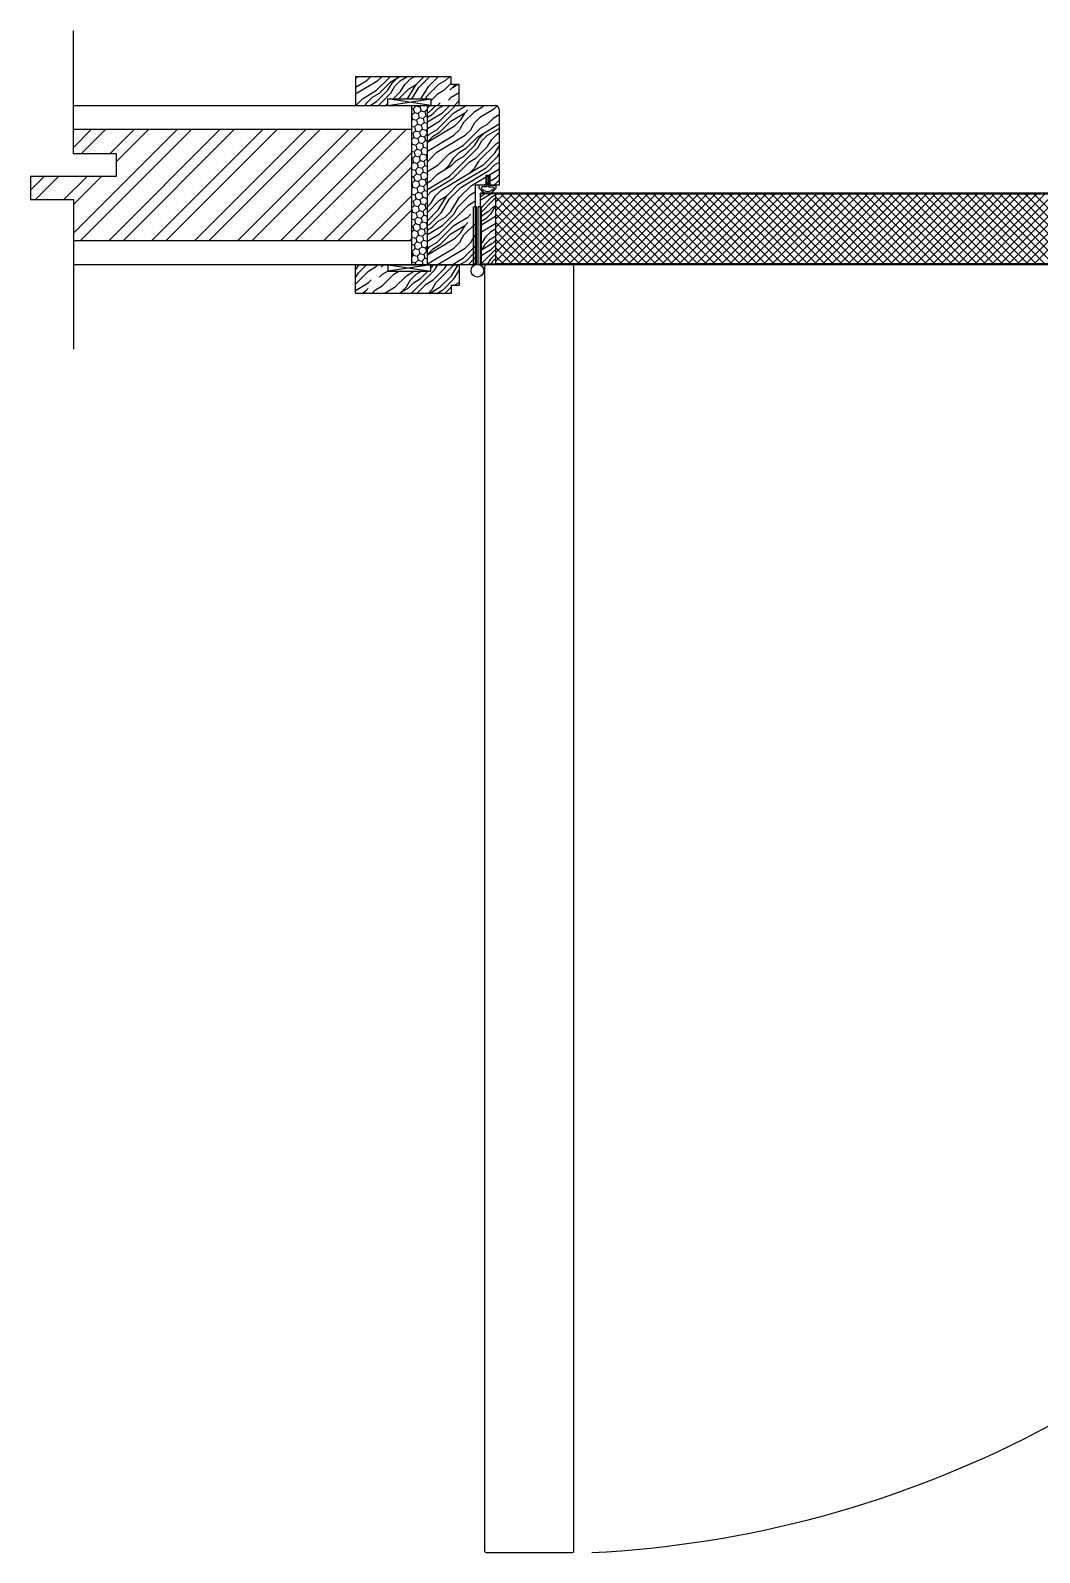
# Model space of a CAD drawing. Header units: inches. Extents: x -12530 to 36157, y 78659 to 110077.
# Drawn here: x 10242 to 10874, y 82137 to 83092 of the extents above; entities that cross this region are included whole.
import ezdxf

# ---------------------------------------------------------------- set-up
doc = ezdxf.new("R2010")
doc.units = ezdxf.units.IN
doc.header["$MEASUREMENT"] = 0
doc.layers.add('freecads.com', color=7, linetype='Continuous')

msp = doc.modelspace()

# ---------------------------------------------------------------- linework, layer by layer
at = {"layer": 'freecads.com', "ltscale": 0.1}
for p, q in [((10268.54, 83014.57), (10268.54, 83091.71)), ((10268.54, 83018.35), (10279.88, 83029.7)), ((10268.54, 82964.47), (10333.77, 83029.7)), ((10268.54, 83029.7), (10480.54, 83029.7)), ((10272.75, 82959.7), (10342.75, 83029.7)), ((10273.74, 83014.57), (10288.87, 83029.7)), ((10290.71, 82959.7), (10360.71, 83029.7)), ((10291.7, 83014.57), (10306.83, 83029.7)), ((10295.42, 83009.31), (10315.81, 83029.7)), ((10299.69, 82959.7), (10369.69, 83029.7)), ((10317.65, 82959.7), (10387.65, 83029.7)), ((10326.63, 82959.7), (10396.63, 83029.7)), ((10344.59, 82959.7), (10414.59, 83029.7)), ((10353.57, 82959.7), (10423.57, 83029.7)), ((10371.53, 82959.7), (10441.53, 83029.7)), ((10380.51, 82959.7), (10450.51, 83029.7)), ((10398.47, 82959.7), (10468.47, 83029.7)), ((10407.45, 82959.7), (10477.45, 83029.7)), ((10268.54, 83014.57), (10295.42, 83014.57)), ((10295.42, 83014.57), (10295.42, 83000.06)), ((10425.41, 82959.7), (10480.54, 83014.82)), ((10434.39, 82959.7), (10480.54, 83005.84)), ((10241.65, 82991.46), (10250.25, 83000.06)), ((10295.42, 83000.06), (10241.65, 83000.06)), ((10241.65, 83000.06), (10241.65, 82985.55)), ((10244.72, 82985.55), (10259.23, 83000.06)), ((10262.68, 82985.55), (10277.19, 83000.06)), ((10268.54, 82982.43), (10286.17, 83000.06)), ((10241.65, 82985.55), (10268.54, 82985.55)), ((10268.54, 82985.55), (10268.54, 82891.82)), ((10452.35, 82959.7), (10480.54, 82987.88)), ((10461.33, 82959.7), (10480.54, 82978.9)), ((10480.54, 82959.7), (10268.54, 82959.7)), ((10479.29, 82959.7), (10480.54, 82960.94))]:
    msp.add_line(p, q, dxfattribs=at)
at = {"layer": 'freecads.com'}
for p, q in [((10445.53, 83061.85), (10446.94, 83062.7)), ((10445.53, 83056.2), (10452.48, 83060.37)), ((10445.53, 83051.96), (10459.55, 83060.37)), ((10452.49, 83060.38), (10454.82, 83062.7)), ((10458.68, 83054.19), (10467.19, 83062.7)), ((10459.57, 83060.38), (10461.89, 83062.7)), ((10460.45, 83052.42), (10467.52, 83059.49)), ((10465.75, 83054.19), (10468.4, 83058.61)), ((10467.52, 83059.49), (10472.86, 83062.7)), ((10468.4, 83058.61), (10471.94, 83062.15)), ((10470.17, 83056.84), (10473.71, 83060.38)), ((10473.71, 83060.38), (10477.58, 83062.7)), ((10473.71, 83053.31), (10476.36, 83057.72)), ((10476.36, 83057.73), (10479.89, 83061.26)), ((10478.13, 83048.89), (10483.43, 83057.72)), ((10479.01, 83055.07), (10483.43, 83057.72)), ((10479.89, 83061.26), (10482.29, 83062.7)), ((10483.43, 83057.73), (10488.4, 83062.7)), ((10485.2, 83055.96), (10491.94, 83062.7)), ((10490.5, 83050.65), (10497.57, 83057.73)), ((10491.39, 83056.84), (10497.24, 83062.7)), ((10501.99, 83060.38), (10497.58, 83057.73)), ((10501.11, 83054.19), (10505.53, 83058.61)), ((10501.99, 83060.38), (10504.31, 83062.7)), ((10504.64, 83054.19), (10508.15, 83057.7)), ((10506.41, 83055.96), (10509.31, 83057.7)), ((10445.66, 83044.7), (10449.84, 83048.89)), ((10449.84, 83048.89), (10458.68, 83054.19)), ((10452.49, 83046.24), (10456.03, 83049.77)), ((10456.03, 83049.77), (10460.45, 83052.42)), ((10458.68, 83047.12), (10465.75, 83054.19)), ((10459.8, 83044.7), (10467.52, 83052.42)), ((10465.68, 83044.7), (10492.68, 83048.7)), ((10492.68, 83044.7), (10465.68, 83048.7)), ((10467.52, 83052.42), (10470.17, 83056.84)), ((10469.1, 83048.7), (10473.71, 83053.31)), ((10472.64, 83048.7), (10479.01, 83055.07)), ((10477.94, 83048.7), (10478.13, 83048.89)), ((10480.84, 83048.7), (10485.19, 83055.95)), ((10486.5, 83048.7), (10491.38, 83056.84)), ((10489.33, 83048.7), (10490.5, 83050.65)), ((10492.68, 83047.53), (10496.69, 83051.54)), ((10501.12, 83054.2), (10496.7, 83051.55)), ((10503.76, 83048), (10505.53, 83049.77)), ((10505.53, 83049.77), (10510.53, 83052.77)), ((10268.54, 83044.7), (10490.54, 83044.7)), ((10451.57, 83044.7), (10452.49, 83046.23)), ((10454.65, 83044.7), (10458.68, 83047.12)), ((10464.08, 83044.7), (10465.68, 83045.66)), ((10480.54, 83044.7), (10480.54, 82944.7)), ((10480.54, 83042.89), (10481.72, 83042.58)), ((10482.37, 83040.16), (10480.6, 83038.39)), ((10483.49, 83044.34), (10481.72, 83042.58)), ((10481.72, 83042.58), (10482.37, 83040.16)), ((10482.37, 83040.16), (10484.79, 83039.51)), ((10483.4, 83044.7), (10483.49, 83044.34)), ((10483.49, 83044.34), (10485.91, 83043.7)), ((10486.55, 83041.28), (10484.79, 83039.51)), ((10484.79, 83039.51), (10485.43, 83037.1)), ((10486.91, 83044.7), (10485.91, 83043.7)), ((10485.91, 83043.7), (10486.55, 83041.28)), ((10486.55, 83041.28), (10488.97, 83040.64)), ((10490.54, 83042.2), (10488.97, 83040.64)), ((10488.97, 83040.64), (10489.62, 83038.22)), ((10490.12, 83044.7), (10490.54, 83043.15)), ((10490.54, 82944.7), (10490.54, 83044.7)), ((10490.54, 83042.96), (10492.27, 83044.7)), ((10490.54, 82944.7), (10490.54, 83044.7)), ((10490.54, 83044.7), (10533.04, 83044.7)), ((10490.54, 83040.03), (10492.04, 83040.93)), ((10490.54, 83034.37), (10499.99, 83040.05)), ((10490.54, 83037.2), (10493.81, 83039.17)), ((10492.05, 83040.94), (10495.81, 83044.7)), ((10493.82, 83039.17), (10497.36, 83042.71)), ((10496.47, 83029.45), (10507.08, 83040.06)), ((10496.92, 83044.7), (10498.46, 83046.24)), ((10497.36, 83042.71), (10500.67, 83044.7)), ((10498.24, 83034.75), (10508.18, 83044.7)), ((10500.01, 83040.06), (10504.65, 83044.7)), ((10505.3, 83034.75), (10514.13, 83040.05)), ((10507.06, 83040.05), (10514.81, 83044.7)), ((10507.53, 83044.7), (10510.53, 83047.7)), ((10511.5, 83035.64), (10514.15, 83040.06)), ((10513.27, 83033.87), (10520.34, 83040.94)), ((10514.15, 83040.06), (10515.92, 83041.83)), ((10520.34, 83040.94), (10524.75, 83043.59)), ((10523.87, 83037.41), (10532.7, 83042.71)), ((10524.76, 83043.59), (10525.86, 83044.7)), ((10535.54, 83038.75), (10531.83, 83036.53)), ((10532.71, 83042.71), (10534.34, 83044.33)), ((10535.54, 83042.2), (10535.54, 82994.69)), ((10480.54, 83038.41), (10480.6, 83038.39)), ((10481.25, 83035.98), (10480.54, 83035.26)), ((10480.54, 83031.69), (10482.54, 83031.15)), ((10480.6, 83038.39), (10481.25, 83035.98)), ((10481.25, 83035.98), (10483.67, 83035.33)), ((10484.31, 83032.92), (10482.54, 83031.15)), ((10482.54, 83031.15), (10483.19, 83028.73)), ((10485.43, 83037.1), (10483.67, 83035.33)), ((10483.67, 83035.33), (10484.31, 83032.92)), ((10484.31, 83032.92), (10486.73, 83032.27)), ((10485.43, 83037.1), (10487.85, 83036.45)), ((10487.37, 83029.86), (10485.61, 83028.09)), ((10488.49, 83034.04), (10486.73, 83032.27)), ((10486.73, 83032.27), (10487.37, 83029.86)), ((10487.37, 83029.86), (10489.79, 83029.21)), ((10489.62, 83038.22), (10487.85, 83036.45)), ((10487.85, 83036.45), (10488.49, 83034.04)), ((10488.49, 83034.04), (10490.54, 83033.49)), ((10489.62, 83038.22), (10490.54, 83037.97)), ((10490.54, 83029.95), (10489.79, 83029.21)), ((10489.79, 83029.21), (10490.44, 83026.79)), ((10490.54, 83030.13), (10498.23, 83034.75)), ((10490.54, 83021.65), (10507.95, 83032.09)), ((10492.05, 83026.8), (10496.47, 83029.45)), ((10498.24, 83027.68), (10505.31, 83034.75)), ((10507.08, 83025.92), (10510.61, 83029.45)), ((10507.96, 83032.1), (10511.5, 83035.64)), ((10513.27, 83033.87), (10510.62, 83029.46)), ((10513.27, 83019.73), (10523.87, 83030.34)), ((10514.15, 83025.92), (10517.69, 83029.45)), ((10517.69, 83029.45), (10520.34, 83033.87)), ((10520.34, 83033.87), (10523.87, 83037.41)), ((10522.1, 83025.03), (10535.54, 83033.09)), ((10523.87, 83030.33), (10528.29, 83032.98)), ((10528.29, 83032.99), (10531.83, 83036.52)), ((10528.29, 83025.92), (10535.54, 83030.26)), ((10480.54, 83027.2), (10481.42, 83026.97)), ((10482.07, 83024.55), (10480.54, 83023.02)), ((10480.54, 83021.92), (10480.95, 83020.37)), ((10480.95, 83020.37), (10480.54, 83019.95)), ((10480.95, 83020.37), (10483.36, 83019.72)), ((10483.19, 83028.73), (10481.42, 83026.97)), ((10481.42, 83026.97), (10482.07, 83024.55)), ((10482.07, 83024.55), (10484.49, 83023.9)), ((10483.19, 83028.73), (10485.61, 83028.09)), ((10485.13, 83021.49), (10483.36, 83019.72)), ((10483.36, 83019.72), (10484.01, 83017.31)), ((10486.25, 83025.67), (10484.49, 83023.9)), ((10484.49, 83023.9), (10485.13, 83021.49)), ((10485.13, 83021.49), (10487.55, 83020.84)), ((10485.61, 83028.09), (10486.25, 83025.67)), ((10486.25, 83025.67), (10488.67, 83025.03)), ((10489.32, 83022.61), (10487.55, 83020.84)), ((10487.55, 83020.84), (10488.19, 83018.43)), ((10490.44, 83026.79), (10488.67, 83025.03)), ((10488.67, 83025.03), (10489.32, 83022.61)), ((10489.32, 83022.61), (10490.54, 83022.28)), ((10490.44, 83026.79), (10490.54, 83026.77)), ((10490.54, 83025.28), (10492.05, 83026.8)), ((10490.54, 83015.99), (10507.06, 83025.91)), ((10490.54, 83021.75), (10493.82, 83025.03)), ((10498.24, 83027.68), (10493.82, 83025.03)), ((10496.47, 83015.31), (10514.14, 83025.91)), ((10504.43, 83014.43), (10513.26, 83019.73)), ((10513.27, 83012.66), (10520.34, 83019.73)), ((10515.03, 83017.96), (10522.11, 83025.03)), ((10520.34, 83019.73), (10522.99, 83024.15)), ((10522.11, 83017.96), (10524.76, 83022.38)), ((10522.99, 83024.15), (10526.52, 83027.68)), ((10522.99, 83010.01), (10533.6, 83020.61)), ((10524.76, 83022.38), (10528.29, 83025.92)), ((10528.29, 83018.85), (10530.94, 83023.26)), ((10530.94, 83023.26), (10534.48, 83026.8)), ((10533.59, 83020.61), (10535.54, 83021.78)), ((10534.48, 83026.8), (10535.54, 83027.43)), ((10480.54, 83016), (10482.24, 83015.54)), ((10480.54, 83011.51), (10481.12, 83011.36)), ((10482.89, 83013.12), (10481.12, 83011.36)), ((10481.12, 83011.36), (10481.77, 83008.94)), ((10484.01, 83017.31), (10482.24, 83015.54)), ((10482.24, 83015.54), (10482.89, 83013.12)), ((10482.89, 83013.12), (10485.31, 83012.48)), ((10484.01, 83017.31), (10486.43, 83016.66)), ((10485.95, 83010.06), (10484.19, 83008.3)), ((10487.07, 83014.25), (10485.31, 83012.48)), ((10485.31, 83012.48), (10485.95, 83010.06)), ((10485.95, 83010.06), (10488.37, 83009.42)), ((10488.19, 83018.43), (10486.43, 83016.66)), ((10486.43, 83016.66), (10487.07, 83014.25)), ((10487.07, 83014.25), (10489.49, 83013.6)), ((10488.19, 83018.43), (10490.54, 83017.8)), ((10490.14, 83011.18), (10488.37, 83009.42)), ((10490.54, 83014.65), (10489.49, 83013.6)), ((10489.49, 83013.6), (10490.14, 83011.18)), ((10490.14, 83011.18), (10490.54, 83011.08)), ((10490.54, 83009.37), (10496.47, 83015.31)), ((10497.36, 83007.35), (10504.43, 83014.43)), ((10504.43, 83000.28), (10522.11, 83017.96)), ((10504.43, 83007.36), (10507.08, 83011.77)), ((10505.31, 83006.47), (10508.85, 83010.01)), ((10507.08, 83011.77), (10510.61, 83015.31)), ((10508.85, 83010.01), (10513.26, 83012.65)), ((10510.61, 83015.31), (10515.03, 83017.96)), ((10516.8, 83009.12), (10521.22, 83011.77)), ((10520.34, 83005.59), (10522.99, 83010)), ((10521.22, 83011.77), (10528.29, 83018.84)), ((10525.64, 83007.35), (10532.71, 83014.43)), ((10527.41, 83005.59), (10534.48, 83012.66)), ((10532.71, 83014.43), (10535.54, 83019.13)), ((10534.48, 83012.66), (10535.54, 83014.42)), ((10481.77, 83008.94), (10480.54, 83007.71)), ((10480.54, 83005.19), (10480.65, 83004.76)), ((10480.65, 83004.76), (10480.54, 83004.65)), ((10480.65, 83004.76), (10483.06, 83004.11)), ((10481.77, 83008.94), (10484.19, 83008.3)), ((10483.71, 83001.7), (10481.94, 82999.93)), ((10484.83, 83005.88), (10483.06, 83004.11)), ((10483.06, 83004.11), (10483.71, 83001.7)), ((10483.71, 83001.7), (10486.13, 83001.05)), ((10484.19, 83008.3), (10484.83, 83005.88)), ((10484.83, 83005.88), (10487.25, 83005.23)), ((10487.89, 83002.82), (10486.13, 83001.05)), ((10486.13, 83001.05), (10486.77, 82998.64)), ((10489.02, 83007), (10487.25, 83005.23)), ((10487.25, 83005.23), (10487.89, 83002.82)), ((10487.89, 83002.82), (10490.31, 83002.17)), ((10488.37, 83009.42), (10489.02, 83007)), ((10489.02, 83007), (10490.54, 83006.59)), ((10490.54, 83002.4), (10490.31, 83002.17)), ((10490.31, 83002.17), (10490.54, 83001.33)), ((10490.54, 83003.27), (10497.35, 83007.35)), ((10492.94, 82997.63), (10496.47, 83001.17)), ((10505.31, 83006.47), (10496.48, 83001.17)), ((10499.12, 82991.44), (10525.62, 83007.34)), ((10500.89, 83003.82), (10504.43, 83007.35)), ((10506.2, 82998.52), (10516.8, 83009.12)), ((10509.73, 82994.98), (10527.39, 83005.58)), ((10511.5, 82993.21), (10529.16, 83003.81)), ((10516.8, 83002.05), (10520.34, 83005.59)), ((10517.68, 82994.1), (10535.35, 83004.69)), ((10527.13, 83000.94), (10527.13, 82994.69)), ((10527.13, 83000.94), (10529.63, 83000.94)), ((10529.18, 83003.82), (10532.71, 83007.35)), ((10529.63, 83000.94), (10529.63, 82994.69)), ((10532.71, 83007.35), (10535.54, 83009.05)), ((10533.6, 82999.4), (10535.54, 83001.34)), ((10535.36, 83004.7), (10535.54, 83004.87)), ((10480.54, 83000.31), (10481.94, 82999.93)), ((10480.54, 82995.82), (10480.82, 82995.75)), ((10481.47, 82993.33), (10480.54, 82992.4)), ((10482.59, 82997.52), (10480.82, 82995.75)), ((10480.82, 82995.75), (10481.47, 82993.33)), ((10481.47, 82993.33), (10483.89, 82992.69)), ((10481.94, 82999.93), (10482.59, 82997.52)), ((10482.59, 82997.52), (10485.01, 82996.87)), ((10485.65, 82994.45), (10483.89, 82992.69)), ((10483.89, 82992.69), (10484.53, 82990.27)), ((10486.77, 82998.64), (10485.01, 82996.87)), ((10485.01, 82996.87), (10485.65, 82994.45)), ((10485.65, 82994.45), (10488.07, 82993.81)), ((10486.77, 82998.64), (10489.19, 82997.99)), ((10488.71, 82991.39), (10486.95, 82989.62)), ((10489.84, 82995.57), (10488.07, 82993.81)), ((10488.07, 82993.81), (10488.71, 82991.39)), ((10488.71, 82991.39), (10490.54, 82990.9)), ((10490.54, 82999.34), (10489.19, 82997.99)), ((10489.19, 82997.99), (10489.84, 82995.57)), ((10489.84, 82995.57), (10490.54, 82995.39)), ((10490.54, 82991.95), (10504.41, 83000.27)), ((10490.54, 82996.19), (10492.93, 82997.63)), ((10490.54, 82991.69), (10491.17, 82992.33)), ((10492.94, 82990.56), (10506.18, 82998.51)), ((10495.59, 82987.91), (10499.12, 82991.44)), ((10502.66, 82987.91), (10509.73, 82994.98)), ((10504.43, 82986.14), (10511.5, 82993.21)), ((10510.61, 82987.03), (10517.69, 82994.1)), ((10525.08, 82994.69), (10520.54, 82994.69)), ((10520.54, 82994.69), (10520.54, 82944.7)), ((10523.03, 82992.79), (10523.03, 82994.69)), ((10527.13, 82994.69), (10523.03, 82994.69)), ((10524.69, 82993.69), (10524.32, 82992.66)), ((10527.88, 82993.69), (10524.69, 82993.69)), ((10530.58, 82994.69), (10525.08, 82994.69)), ((10525.74, 82994.69), (10533.59, 82999.39)), ((10527.88, 83000.19), (10528.88, 83000.19)), ((10527.88, 83000.19), (10527.88, 82993.69)), ((10528.88, 83000.19), (10528.88, 82993.69)), ((10528.88, 82993.69), (10532.07, 82993.69)), ((10529.63, 82994.69), (10533.73, 82994.69)), ((10535.54, 82994.69), (10530.58, 82994.69)), ((10532.07, 82993.69), (10532.45, 82992.66)), ((10532.42, 82994.69), (10535.54, 82997.8)), ((10533.73, 82992.79), (10533.73, 82994.69)), ((10480.54, 82989.1), (10482.76, 82988.5)), ((10480.54, 82984.62), (10481.64, 82984.32)), ((10482.29, 82981.91), (10480.54, 82980.15)), ((10483.41, 82986.09), (10481.64, 82984.32)), ((10481.64, 82984.32), (10482.29, 82981.91)), ((10482.29, 82981.91), (10484.71, 82981.26)), ((10484.53, 82990.27), (10482.76, 82988.5)), ((10482.76, 82988.5), (10483.41, 82986.09)), ((10483.41, 82986.09), (10485.83, 82985.44)), ((10484.53, 82990.27), (10486.95, 82989.62)), ((10486.47, 82983.03), (10484.71, 82981.26)), ((10487.59, 82987.21), (10485.83, 82985.44)), ((10485.83, 82985.44), (10486.47, 82983.03)), ((10486.47, 82983.03), (10488.89, 82982.38)), ((10486.95, 82989.62), (10487.59, 82987.21)), ((10487.59, 82987.21), (10490.01, 82986.56)), ((10490.54, 82984.03), (10488.89, 82982.38)), ((10488.89, 82982.38), (10489.54, 82979.96)), ((10490.54, 82987.09), (10490.01, 82986.56)), ((10490.01, 82986.56), (10490.54, 82984.6)), ((10490.54, 82988.16), (10492.94, 82990.56)), ((10490.54, 82977.55), (10498.24, 82985.26)), ((10490.54, 82981.09), (10492.94, 82983.49)), ((10492.94, 82983.49), (10495.59, 82987.91)), ((10497.36, 82979.07), (10502.66, 82987.9)), ((10498.24, 82985.26), (10502.66, 82987.91)), ((10498.24, 82964.04), (10515.92, 82981.72)), ((10499.12, 82977.3), (10504.42, 82986.14)), ((10505.31, 82978.19), (10510.61, 82987.02)), ((10509.73, 82980.84), (10516.8, 82987.91)), ((10520.35, 82984.38), (10515.93, 82981.73)), ((10520.54, 82990.15), (10516.8, 82987.91)), ((10520.34, 82984.37), (10520.54, 82984.57)), ((10526.87, 82989.2), (10523.54, 82987.2)), ((10530.64, 82989.2), (10523.54, 82984.93)), ((10530.76, 82987.01), (10523.54, 82979.78)), ((10532.17, 82985.59), (10523.54, 82976.95)), ((10526.74, 82989.69), (10530.03, 82989.69)), ((10533.54, 82988.67), (10530.77, 82987.01)), ((10531.47, 82980.64), (10533.54, 82981.88)), ((10533.54, 82981.3), (10532.17, 82979.94)), ((10533.54, 82986.41), (10532.18, 82985.6)), ((10533.54, 82984.13), (10538.6, 82989.2)), ((10533.54, 82978.83), (10543.91, 82989.2)), ((10533.54, 82973.53), (10549.21, 82989.2)), ((10533.54, 82968.22), (10554.51, 82989.2)), ((10533.54, 82962.92), (10559.82, 82989.2)), ((10533.54, 82957.62), (10565.12, 82989.2)), ((10533.54, 82952.31), (10570.42, 82989.2)), ((10533.54, 82947.01), (10575.73, 82989.2)), ((10575.38, 82945.19), (10533.54, 82987.04)), ((10570.08, 82945.19), (10533.54, 82981.73)), ((10580.68, 82945.19), (10536.68, 82989.2)), ((10537.02, 82945.19), (10581.03, 82989.2)), ((10585.99, 82945.19), (10541.98, 82989.2)), ((10542.33, 82945.19), (10586.33, 82989.2)), ((10591.29, 82945.19), (10547.28, 82989.2)), ((10547.63, 82945.19), (10591.64, 82989.2)), ((10596.59, 82945.19), (10552.58, 82989.2)), ((10552.93, 82945.19), (10596.94, 82989.2)), ((10601.89, 82945.19), (10557.89, 82989.2)), ((10558.24, 82945.19), (10602.24, 82989.2)), ((10607.2, 82945.19), (10563.19, 82989.2)), ((10563.54, 82945.19), (10607.55, 82989.2)), ((10612.5, 82945.19), (10568.49, 82989.2)), ((10568.84, 82945.19), (10612.85, 82989.2)), ((10617.8, 82945.19), (10573.8, 82989.2)), ((10574.15, 82945.19), (10618.15, 82989.2)), ((10623.11, 82945.19), (10579.1, 82989.2)), ((10579.45, 82945.19), (10623.46, 82989.2)), ((10628.41, 82945.19), (10584.4, 82989.2)), ((10584.75, 82945.19), (10628.76, 82989.2)), ((10633.71, 82945.19), (10589.71, 82989.2)), ((10590.06, 82945.19), (10634.06, 82989.2)), ((10639.02, 82945.19), (10595.01, 82989.2)), ((10595.36, 82945.19), (10639.37, 82989.2)), ((10644.32, 82945.19), (10600.31, 82989.2)), ((10600.66, 82945.19), (10644.67, 82989.2)), ((10649.62, 82945.19), (10605.62, 82989.2)), ((10605.97, 82945.19), (10649.97, 82989.2)), ((10654.93, 82945.19), (10610.92, 82989.2)), ((10611.27, 82945.19), (10655.28, 82989.2)), ((10660.23, 82945.19), (10616.22, 82989.2)), ((10616.57, 82945.19), (10660.58, 82989.2)), ((10665.53, 82945.2), (10621.53, 82989.2)), ((10621.88, 82945.19), (10665.88, 82989.2)), ((10670.84, 82945.2), (10626.83, 82989.2)), ((10627.18, 82945.19), (10671.19, 82989.2)), ((10676.14, 82945.2), (10632.13, 82989.2)), ((10632.48, 82945.19), (10676.49, 82989.2)), ((10681.44, 82945.2), (10637.44, 82989.2)), ((10637.79, 82945.19), (10681.79, 82989.2)), ((10686.75, 82945.2), (10642.74, 82989.2)), ((10643.09, 82945.19), (10687.1, 82989.2)), ((10692.05, 82945.2), (10648.04, 82989.2)), ((10648.39, 82945.19), (10692.4, 82989.2)), ((10697.35, 82945.2), (10653.35, 82989.2)), ((10653.7, 82945.19), (10697.7, 82989.2)), ((10702.66, 82945.2), (10658.65, 82989.2)), ((10659, 82945.19), (10703.01, 82989.2)), ((10707.96, 82945.2), (10663.95, 82989.2)), ((10664.3, 82945.2), (10708.31, 82989.2)), ((10713.26, 82945.2), (10669.26, 82989.2)), ((10669.61, 82945.2), (10713.61, 82989.2)), ((10718.57, 82945.2), (10674.56, 82989.2)), ((10674.91, 82945.2), (10718.92, 82989.2)), ((10723.87, 82945.2), (10679.86, 82989.2)), ((10680.21, 82945.2), (10724.22, 82989.2)), ((10729.17, 82945.2), (10685.17, 82989.2)), ((10685.52, 82945.2), (10729.52, 82989.2)), ((10734.48, 82945.2), (10690.47, 82989.2)), ((10690.82, 82945.2), (10734.83, 82989.2)), ((10739.78, 82945.2), (10695.77, 82989.2)), ((10696.12, 82945.2), (10740.13, 82989.2)), ((10745.08, 82945.2), (10701.08, 82989.2)), ((10701.43, 82945.2), (10745.43, 82989.2)), ((10750.39, 82945.2), (10706.38, 82989.2)), ((10706.73, 82945.2), (10750.74, 82989.2)), ((10755.69, 82945.2), (10711.68, 82989.2)), ((10712.03, 82945.2), (10756.04, 82989.2)), ((10760.99, 82945.2), (10716.99, 82989.2)), ((10717.34, 82945.2), (10761.34, 82989.2)), ((10766.3, 82945.2), (10722.29, 82989.2)), ((10722.64, 82945.2), (10766.65, 82989.2)), ((10771.6, 82945.2), (10727.59, 82989.2)), ((10727.94, 82945.2), (10771.95, 82989.2)), ((10776.9, 82945.2), (10732.9, 82989.2)), ((10733.25, 82945.2), (10777.25, 82989.2)), ((10782.21, 82945.2), (10738.2, 82989.2)), ((10738.55, 82945.2), (10782.56, 82989.2)), ((10787.51, 82945.2), (10743.5, 82989.2)), ((10743.85, 82945.2), (10787.86, 82989.2)), ((10792.81, 82945.2), (10748.81, 82989.2)), ((10749.16, 82945.2), (10793.16, 82989.2)), ((10798.12, 82945.2), (10754.11, 82989.2)), ((10754.46, 82945.2), (10798.47, 82989.2)), ((10803.42, 82945.2), (10759.41, 82989.2)), ((10759.76, 82945.2), (10803.77, 82989.2)), ((10808.72, 82945.2), (10764.72, 82989.2)), ((10765.07, 82945.2), (10809.07, 82989.2)), ((10814.03, 82945.2), (10770.02, 82989.2)), ((10770.37, 82945.2), (10814.38, 82989.2)), ((10819.33, 82945.2), (10775.32, 82989.2)), ((10775.67, 82945.2), (10819.68, 82989.2)), ((10824.63, 82945.2), (10780.62, 82989.2)), ((10780.98, 82945.2), (10824.98, 82989.2)), ((10829.93, 82945.2), (10785.93, 82989.2)), ((10786.28, 82945.2), (10830.29, 82989.2)), ((10835.24, 82945.2), (10791.23, 82989.2)), ((10791.58, 82945.2), (10835.59, 82989.2)), ((10840.54, 82945.2), (10796.53, 82989.2)), ((10796.89, 82945.2), (10840.89, 82989.2)), ((10845.84, 82945.2), (10801.84, 82989.2)), ((10802.19, 82945.2), (10846.2, 82989.2)), ((10851.15, 82945.2), (10807.14, 82989.2)), ((10807.49, 82945.2), (10851.5, 82989.2)), ((10856.45, 82945.2), (10812.44, 82989.2)), ((10812.8, 82945.2), (10856.8, 82989.2)), ((10861.75, 82945.2), (10817.75, 82989.2)), ((10818.1, 82945.2), (10862.11, 82989.2)), ((10867.06, 82945.2), (10823.05, 82989.2)), ((10823.4, 82945.2), (10867.41, 82989.2)), ((10872.36, 82945.2), (10828.35, 82989.2)), ((10828.71, 82945.2), (10872.71, 82989.2)), ((10877.66, 82945.2), (10833.66, 82989.2)), ((10834.01, 82945.2), (10878.02, 82989.2)), ((10882.97, 82945.2), (10838.96, 82989.2)), ((10839.31, 82945.2), (10883.32, 82989.2)), ((10888.27, 82945.2), (10844.26, 82989.2)), ((10844.62, 82945.2), (10888.62, 82989.2)), ((10893.57, 82945.2), (10849.57, 82989.2)), ((10849.92, 82945.2), (10893.93, 82989.2)), ((10898.88, 82945.2), (10854.87, 82989.2)), ((10855.22, 82945.2), (10899.23, 82989.2)), ((10904.18, 82945.2), (10860.17, 82989.2)), ((10860.53, 82945.2), (10904.53, 82989.2)), ((10909.48, 82945.2), (10865.48, 82989.2)), ((10865.83, 82945.2), (10909.84, 82989.2)), ((10914.79, 82945.2), (10870.78, 82989.2)), ((10871.13, 82945.2), (10915.14, 82989.2)), ((10480.54, 82980.09), (10481.17, 82977.72)), ((10481.17, 82977.72), (10480.54, 82977.09)), ((10480.54, 82973.41), (10482.46, 82972.89)), ((10481.17, 82977.72), (10483.58, 82977.08)), ((10484.23, 82974.66), (10482.46, 82972.89)), ((10482.46, 82972.89), (10483.11, 82970.48)), ((10485.35, 82978.84), (10483.58, 82977.08)), ((10483.58, 82977.08), (10484.23, 82974.66)), ((10484.23, 82974.66), (10486.65, 82974.01)), ((10484.71, 82981.26), (10485.35, 82978.84)), ((10485.35, 82978.84), (10487.77, 82978.2)), ((10488.41, 82975.78), (10486.65, 82974.01)), ((10486.65, 82974.01), (10487.29, 82971.6)), ((10489.54, 82979.96), (10487.77, 82978.2)), ((10487.77, 82978.2), (10488.41, 82975.78)), ((10488.41, 82975.78), (10490.54, 82975.21)), ((10489.54, 82979.96), (10490.54, 82979.7)), ((10490.54, 82971.78), (10489.71, 82970.95)), ((10490.54, 82972.25), (10497.36, 82979.07)), ((10492.05, 82970.23), (10499.12, 82977.3)), ((10493.82, 82968.46), (10497.36, 82972)), ((10497.36, 82972), (10501.77, 82974.65)), ((10500.01, 82969.35), (10507.08, 82976.42)), ((10501.78, 82974.65), (10505.31, 82978.19)), ((10507.06, 82969.34), (10515.9, 82974.64)), ((10507.08, 82976.42), (10509.73, 82980.84)), ((10515.92, 82974.65), (10517.69, 82976.42)), ((10519.42, 82944.06), (10519.42, 82980.94)), ((10521.42, 82980.94), (10519.42, 82980.94)), ((10521.42, 82944.91), (10521.42, 82980.94)), ((10522.42, 82944.91), (10522.42, 82980.94)), ((10524.42, 82980.94), (10522.42, 82980.94)), ((10525.1, 82975.69), (10523.54, 82974.12)), ((10527.22, 82973.57), (10523.69, 82971.45)), ((10524.42, 82944.06), (10524.42, 82980.94)), ((10528.64, 82977.81), (10525.1, 82975.69)), ((10532.17, 82974.28), (10525.11, 82970.04)), ((10530.05, 82976.4), (10527.23, 82973.57)), ((10531.47, 82980.64), (10528.64, 82977.81)), ((10532.18, 82979.94), (10530.06, 82976.4)), ((10533.54, 82975.64), (10532.17, 82974.28)), ((10564.77, 82945.19), (10533.54, 82976.43)), ((10480.54, 82968.93), (10481.34, 82968.71)), ((10481.99, 82966.3), (10480.54, 82964.84)), ((10480.54, 82963.36), (10480.87, 82962.11)), ((10483.11, 82970.48), (10481.34, 82968.71)), ((10481.34, 82968.71), (10481.99, 82966.3)), ((10481.99, 82966.3), (10484.41, 82965.65)), ((10483.11, 82970.48), (10485.53, 82969.83)), ((10485.05, 82963.23), (10483.28, 82961.47)), ((10486.17, 82967.42), (10484.41, 82965.65)), ((10484.41, 82965.65), (10485.05, 82963.23)), ((10485.05, 82963.23), (10487.47, 82962.59)), ((10487.29, 82971.6), (10485.53, 82969.83)), ((10485.53, 82969.83), (10486.17, 82967.42)), ((10486.17, 82967.42), (10488.59, 82966.77)), ((10487.29, 82971.6), (10489.71, 82970.95)), ((10489.23, 82964.35), (10487.47, 82962.59)), ((10487.47, 82962.59), (10488.11, 82960.17)), ((10490.36, 82968.54), (10488.59, 82966.77)), ((10488.59, 82966.77), (10489.23, 82964.35)), ((10489.23, 82964.35), (10490.54, 82964.01)), ((10489.71, 82970.95), (10490.36, 82968.54)), ((10490.36, 82968.54), (10490.54, 82968.49)), ((10490.54, 82969.32), (10492.04, 82970.22)), ((10490.54, 82963.66), (10499.99, 82969.34)), ((10490.54, 82966.49), (10493.81, 82968.45)), ((10490.54, 82959.42), (10498.23, 82964.04)), ((10496.47, 82958.74), (10507.08, 82969.35)), ((10498.24, 82956.97), (10505.31, 82964.04)), ((10505.3, 82964.04), (10514.13, 82969.34)), ((10507.96, 82961.39), (10511.5, 82964.93)), ((10513.27, 82963.16), (10510.62, 82958.75)), ((10511.5, 82964.93), (10514.15, 82969.35)), ((10513.27, 82963.16), (10520.34, 82970.23)), ((10514.15, 82969.35), (10515.92, 82971.12)), ((10517.69, 82958.74), (10520.34, 82963.16)), ((10520.34, 82970.23), (10520.54, 82970.35)), ((10520.34, 82963.16), (10520.54, 82963.36)), ((10523.69, 82971.45), (10523.54, 82971.3)), ((10525.1, 82970.04), (10523.54, 82968.47)), ((10524.4, 82965.09), (10523.54, 82964.22)), ((10533.54, 82970.57), (10524.41, 82965.09)), ((10525.1, 82958.72), (10527.22, 82962.26)), ((10530.05, 82965.09), (10527.23, 82962.26)), ((10533.54, 82962.65), (10529.36, 82960.14)), ((10533.54, 82967.18), (10530.06, 82965.09)), ((10559.47, 82945.19), (10533.54, 82971.13)), ((10554.17, 82945.19), (10533.54, 82965.82)), ((10480.87, 82962.11), (10480.54, 82961.78)), ((10480.54, 82957.72), (10482.16, 82957.28)), ((10480.54, 82953.24), (10481.04, 82953.1)), ((10480.87, 82962.11), (10483.28, 82961.47)), ((10482.81, 82954.87), (10481.04, 82953.1)), ((10481.04, 82953.1), (10481.69, 82950.69)), ((10483.93, 82959.05), (10482.16, 82957.28)), ((10482.16, 82957.28), (10482.81, 82954.87)), ((10482.81, 82954.87), (10485.23, 82954.22)), ((10483.28, 82961.47), (10483.93, 82959.05)), ((10483.93, 82959.05), (10486.35, 82958.4)), ((10486.99, 82955.99), (10485.23, 82954.22)), ((10485.23, 82954.22), (10485.87, 82951.81)), ((10488.11, 82960.17), (10486.35, 82958.4)), ((10486.35, 82958.4), (10486.99, 82955.99)), ((10486.99, 82955.99), (10489.41, 82955.34)), ((10488.11, 82960.17), (10490.53, 82959.53)), ((10490.06, 82952.93), (10488.29, 82951.16)), ((10490.54, 82956.47), (10489.41, 82955.34)), ((10489.41, 82955.34), (10490.06, 82952.93)), ((10490.06, 82952.93), (10490.54, 82952.8)), ((10490.54, 82959.53), (10490.53, 82959.53)), ((10490.53, 82959.53), (10490.54, 82959.5)), ((10490.54, 82950.94), (10507.95, 82961.38)), ((10490.54, 82954.57), (10492.05, 82956.09)), ((10490.54, 82945.28), (10507.06, 82955.2)), ((10490.54, 82951.04), (10493.82, 82954.32)), ((10492.05, 82956.09), (10496.47, 82958.74)), ((10498.24, 82956.97), (10493.82, 82954.32)), ((10496.64, 82944.7), (10514.14, 82955.2)), ((10507.08, 82955.21), (10510.61, 82958.74)), ((10513.27, 82949.02), (10520.54, 82956.29)), ((10514.15, 82955.21), (10517.69, 82958.74)), ((10515.03, 82947.25), (10520.54, 82952.75)), ((10525.1, 82958.72), (10523.54, 82957.15)), ((10530.06, 82953.78), (10523.54, 82949.86)), ((10524.4, 82953.77), (10523.54, 82952.91)), ((10533.54, 82954.43), (10524.31, 82945.2)), ((10526.52, 82957.31), (10524.4, 82953.78)), ((10531.47, 82958.02), (10524.41, 82953.78)), ((10529.35, 82960.14), (10526.52, 82957.31)), ((10533.54, 82957.25), (10530.05, 82953.77)), ((10533.54, 82960.08), (10531.47, 82958.02)), ((10548.86, 82945.19), (10533.54, 82960.52)), ((10543.56, 82945.19), (10533.54, 82955.22)), ((10490.54, 82944.7), (10268.54, 82944.7)), ((10445.53, 82941.34), (10447.54, 82944.7)), ((10447.32, 82939.6), (10452.41, 82944.7)), ((10457.93, 82943.14), (10453.52, 82940.5)), ((10457.92, 82943.14), (10459.48, 82944.7)), ((10461.46, 82943.14), (10463.02, 82944.7)), ((10465.68, 82944.7), (10492.68, 82940.7)), ((10492.68, 82944.7), (10465.68, 82940.7)), ((10481.69, 82950.69), (10480.54, 82949.53)), ((10480.54, 82946.63), (10480.57, 82946.5)), ((10480.57, 82946.5), (10480.54, 82946.47)), ((10480.57, 82946.5), (10482.98, 82945.86)), ((10481.69, 82950.69), (10484.1, 82950.04)), ((10484.75, 82947.62), (10482.98, 82945.86)), ((10482.98, 82945.86), (10483.29, 82944.7)), ((10485.87, 82951.81), (10484.1, 82950.04)), ((10484.1, 82950.04), (10484.75, 82947.62)), ((10484.75, 82947.62), (10487.17, 82946.98)), ((10485.87, 82951.81), (10488.29, 82951.16)), ((10488.93, 82948.75), (10487.17, 82946.98)), ((10487.17, 82946.98), (10487.78, 82944.7)), ((10488.29, 82951.16), (10488.93, 82948.75)), ((10488.93, 82948.75), (10490.54, 82948.32)), ((10517.54, 82944.7), (10490.54, 82944.7)), ((10492.68, 82942.54), (10493.28, 82943.14)), ((10493.28, 82943.14), (10494.21, 82944.7)), ((10495.05, 82941.37), (10497.04, 82944.7)), ((10495.93, 82933.42), (10506.54, 82944.02)), ((10501.23, 82942.26), (10502.7, 82944.7)), ((10505.65, 82937.84), (10509.77, 82944.7)), ((10506.06, 82944.7), (10513.26, 82949.02)), ((10506.54, 82944.02), (10507.66, 82944.7)), ((10510.78, 82944.7), (10515.03, 82947.25)), ((10516.02, 82944.7), (10520.34, 82949.02)), ((10520.54, 82944.7), (10517.54, 82944.7)), ((10519.55, 82944.7), (10520.54, 82945.68)), ((10520.34, 82949.02), (10520.54, 82949.35)), ((10530.05, 82948.12), (10528.3, 82945.2)), ((10533.54, 82951.6), (10530.05, 82948.12)), ((10531.47, 82946.7), (10530.56, 82945.2)), ((10533.54, 82948.77), (10531.47, 82946.7)), ((10538.26, 82945.19), (10533.54, 82949.91)), ((10445.53, 82932.51), (10453.5, 82940.49)), ((10445.53, 82936.62), (10447.32, 82939.6)), ((10453.5, 82933.42), (10455.27, 82935.18)), ((10460.58, 82936.95), (10462.34, 82938.72)), ((10462.34, 82938.72), (10465.68, 82940.72)), ((10462.34, 82931.65), (10469.41, 82938.72)), ((10469.41, 82938.72), (10472.71, 82940.7)), ((10470.3, 82930.77), (10477.37, 82937.84)), ((10477.37, 82937.84), (10482.13, 82940.7)), ((10477.37, 82930.77), (10480.02, 82935.18)), ((10480.02, 82935.18), (10483.56, 82938.72)), ((10480.37, 82926.7), (10495.05, 82941.37)), ((10481.79, 82933.42), (10486.2, 82936.07)), ((10483.55, 82938.72), (10486.85, 82940.7)), ((10486.21, 82936.07), (10490.84, 82940.7)), ((10489.74, 82932.53), (10494.16, 82935.18)), ((10494.16, 82935.18), (10501.23, 82942.26)), ((10498.58, 82930.77), (10505.65, 82937.84)), ((10500.35, 82929), (10507.42, 82936.07)), ((10507.42, 82936.07), (10510.53, 82941.25)), ((10510.07, 82933.42), (10510.53, 82933.87)), ((10445.53, 82928.63), (10453.48, 82933.4)), ((10449.38, 82926.7), (10451.72, 82928.1)), ((10450.89, 82926.7), (10451.74, 82928.11)), ((10451.74, 82928.11), (10453.5, 82929.88)), ((10455.62, 82926.7), (10457.92, 82929)), ((10457.92, 82929), (10462.34, 82931.65)), ((10463.51, 82926.7), (10470.29, 82930.77)), ((10478.25, 82929.88), (10472.95, 82926.7)), ((10473.83, 82927.23), (10477.37, 82930.77)), ((10478.25, 82929.88), (10481.79, 82933.42)), ((10483.91, 82926.7), (10489.74, 82932.53)), ((10490.98, 82926.7), (10493.28, 82929)), ((10491.8, 82926.7), (10498.56, 82930.75)), ((10493.28, 82929), (10495.93, 82933.42)), ((10496.52, 82926.7), (10500.33, 82928.99)), ((10501.23, 82926.7), (10502.1, 82927.22)), ((10502.12, 82927.23), (10505.53, 82930.64)), ((10507.21, 82931.7), (10510.07, 82933.41))]:
    msp.add_line(p, q, dxfattribs=at)
at = {"layer": 'freecads.com', "ltscale": 100}
for p, q in [((10505.53, 83062.7), (10445.53, 83062.7)), ((10445.53, 83062.7), (10445.53, 83044.7)), ((10505.53, 83057.7), (10505.53, 83062.7)), ((10510.53, 83057.7), (10505.53, 83057.7)), ((10510.53, 83044.7), (10510.53, 83057.7)), ((10465.68, 83044.7), (10465.68, 83048.7)), ((10465.68, 83048.7), (10492.68, 83048.7)), ((10492.68, 83048.7), (10492.68, 83044.7)), ((10445.53, 83044.7), (10465.68, 83044.7)), ((10465.68, 83044.7), (10492.68, 83044.7)), ((10492.68, 83044.7), (10510.53, 83044.7)), ((10445.53, 82926.7), (10445.53, 82944.7)), ((10445.53, 82944.7), (10465.68, 82944.7)), ((10465.68, 82944.7), (10492.68, 82944.7)), ((10465.68, 82944.7), (10465.68, 82940.7)), ((10492.68, 82940.7), (10492.68, 82944.7)), ((10492.68, 82944.7), (10510.53, 82944.7)), ((10510.53, 82944.7), (10510.53, 82931.7)), ((10465.68, 82940.7), (10492.68, 82940.7)), ((10505.53, 82926.7), (10445.53, 82926.7)), ((10510.53, 82931.7), (10505.53, 82931.7)), ((10505.53, 82931.7), (10505.53, 82926.7))]:
    msp.add_line(p, q, dxfattribs=at)
at = {"layer": 'freecads.com', "ltscale": 20}
for p, q in [((10523.54, 82988.68), (10523.54, 82973.19)), ((10533.54, 82989.2), (10523.67, 82989.2)), ((11227.04, 82989.7), (10524.01, 82989.7)), ((10533.54, 82989.21), (11217.54, 82989.21)), ((10533.54, 82945.19), (10533.54, 82989.21)), ((10523.54, 82973.19), (10523.54, 82945.57)), ((10523.54, 82973.19), (10523.54, 82973.19)), ((10523.82, 82945.2), (10533.54, 82945.19)), ((11227.04, 82944.7), (10524.01, 82944.7)), ((11227.4, 82945.2), (10533.54, 82945.2))]:
    msp.add_line(p, q, dxfattribs=at)
at = {"layer": 'freecads.com', "ltscale": 10}
for p, q in [((10526.42, 82943.7), (10526.42, 82137.7)), ((10581.42, 82944.7), (10527.42, 82944.7)), ((10582.41, 82137.7), (10582.42, 82943.7)), ((10527.42, 82136.7), (10581.41, 82136.7))]:
    msp.add_line(p, q, dxfattribs=at)
at = {"layer": 'freecads.com'}
msp.add_circle((10521.92, 82940.94), 4, dxfattribs=at)
for centre, radius, start, end in [((10533.04, 83042.2), 2.5, 0, 90), ((10532.86, 83000.78), 12.67, 219.10738, 241.08377), ((10528.38, 82995.85), 5.17, 218.14508, 321.85492), ((10523.9, 83000.78), 12.67, 298.91623, 320.89262)]:
    msp.add_arc(centre, radius, start, end, dxfattribs=at)
at = {"layer": 'freecads.com', "ltscale": 20}
for centre, radius, start, end in [((10524.22, 82988.78), 0.694, 142.87868, 187.96298), ((10524.41, 82988.92), 0.875, 117.56929, 181.37695), ((10523.89, 82945.55), 0.352, 176.4005, 258.43041), ((10524.41, 82945.47), 0.875, 178.62305, 242.43071)]:
    msp.add_arc(centre, radius, start, end, dxfattribs=at)
at = {"layer": 'freecads.com', "ltscale": 10}
for centre, radius, start, end in [((10527.42, 82943.7), 1, 90, 180), ((10581.42, 82943.7), 1, 0, 90), ((10560.33, 82813.24), 677.37, 272.82457, 11.3739), ((10527.42, 82137.7), 1, 180, 270), ((10581.41, 82137.7), 1, 270, 0)]:
    msp.add_arc(centre, radius, start, end, dxfattribs=at)

doc.saveas('drawing.dxf')
